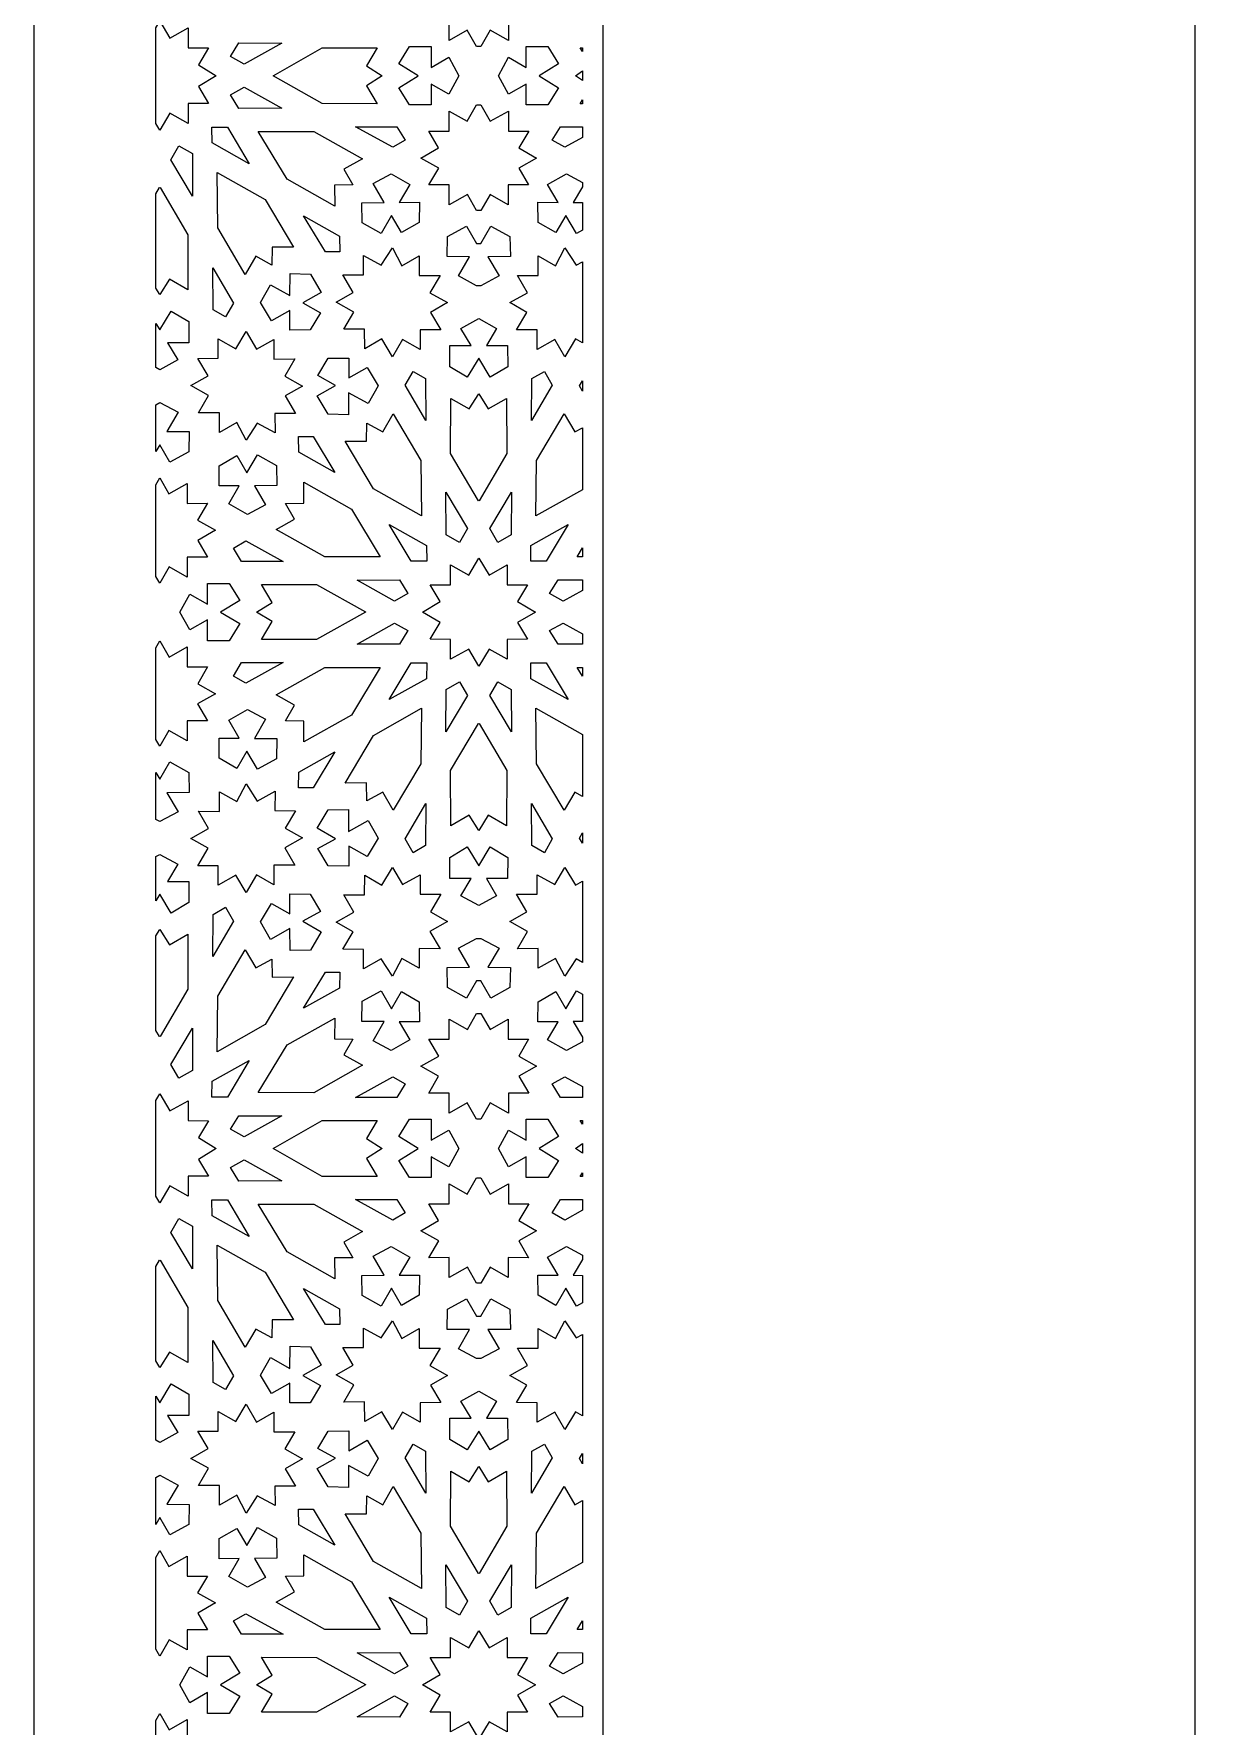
# Model space of a CAD drawing. Extents: x -345 to 345, y -870 to 870.
# Drawn here: x -345 to -56.7, y -454.1 to -37.6 of the extents above; entities that cross this region are included whole.
import ezdxf

# ---------------------------------------------------------------- set-up
doc = ezdxf.new("R2010")
doc.units = 0
doc.layers.add('LAYER_1', color=18, linetype='CONTINUOUS')
doc.layers.add('LAYER_2', color=4, linetype='CONTINUOUS')

msp = doc.modelspace()

# ---------------------------------------------------------------- linework, layer by layer
at = {"layer": 'LAYER_1'}
for points in [[(-345, -870), (345, -870), (345, 870), (-345, 870)], [(-311.51, -38.63), (-307.04, -36.11), (-307.05, -41.02), (-302.04, -41.02), (-304.49, -45.16), (-300.15, -47.86), (-304.49, -50.55), (-302.04, -54.69), (-307.05, -54.7), (-307.04, -59.6), (-311.51, -57.09), (-314.01, -61.28), (-315, -59.63), (-315, -47.86), (-315, -36.08), (-314.01, -34.43)], [(-284, -39.86), (-293.25, -45.02), (-296.57, -43.15), (-294.53, -39.79)], [(-263.11, -45.4), (-259.3, -47.86), (-263.11, -50.31), (-260.48, -54.76), (-274.02, -54.73), (-286.13, -47.86), (-274.02, -40.98), (-260.48, -40.96)], [(-247.19, -40.69), (-247.18, -45.81), (-242.87, -43.33), (-240.41, -47.86), (-242.87, -52.39), (-247.18, -49.9), (-247.19, -55.02), (-252.53, -55.03), (-255.15, -50.8), (-250.42, -47.86), (-255.15, -44.91), (-252.53, -40.69)], [(-215.89, -44.91), (-220.61, -47.86), (-215.89, -50.8), (-218.5, -55.03), (-223.84, -55.02), (-223.85, -49.9), (-228.16, -52.39), (-230.62, -47.86), (-228.16, -43.33), (-223.85, -45.81), (-223.84, -40.69), (-218.5, -40.69)], [(-210, -40.96), (-210, -41.89), (-210.55, -40.96)], [(-210, -47.86), (-210, -49.06), (-211.73, -47.86), (-210, -46.66)], [(-284, -55.85), (-294.53, -55.92), (-296.57, -52.56), (-293.25, -50.69)], [(-210, -54.75), (-210.55, -54.76), (-210, -53.82)], [(-234.98, -55.06), (-232.67, -59.08), (-228.21, -56.56), (-228.22, -61.47), (-223.21, -61.48), (-225.66, -65.62), (-221.27, -68.12), (-225.67, -70.6), (-223.24, -74.75), (-228.25, -74.73), (-228.27, -79.64), (-232.72, -77.1), (-234.98, -81.03), (-234.98, -81.03), (-235.52, -81.03), (-236.05, -81.03), (-236.06, -81.03), (-238.31, -77.1), (-242.76, -79.64), (-242.78, -74.73), (-247.79, -74.75), (-245.36, -70.6), (-249.76, -68.12), (-245.38, -65.62), (-247.82, -61.48), (-242.82, -61.47), (-242.82, -56.56), (-238.36, -59.08), (-236.06, -55.06), (-236.05, -55.06), (-235.52, -55.06), (-234.98, -55.06)], [(-297.36, -60.51), (-291.97, -69.51), (-301.13, -64.41), (-301.19, -60.5)], [(-264.13, -68.33), (-268.68, -70.89), (-266.49, -74.74), (-270.98, -74.82), (-270.95, -79.96), (-282.69, -73.34), (-289.78, -61.6), (-276.1, -61.58)], [(-253.61, -63.75), (-256.69, -65.48), (-265.86, -60.42), (-255.64, -60.4)], [(-210, -60.41), (-210, -63.08), (-214.34, -65.48), (-217.42, -63.75), (-215.39, -60.4)], [(-305.99, -67.02), (-305.95, -77.47), (-311.25, -68.54), (-309.29, -65.12)], [(-288.06, -78.34), (-281.13, -90.06), (-286.38, -90.04), (-286.44, -94.45), (-290.38, -92.31), (-292.97, -96.78), (-299.76, -85.3), (-299.92, -71.66)], [(-252.48, -74.61), (-255.09, -79.05), (-250.09, -79.01), (-250.14, -83.96), (-254.48, -86.48), (-256.95, -82.23), (-259.56, -86.67), (-264.19, -84.07), (-264.32, -79.12), (-258.79, -79.08), (-261.53, -74.37), (-257.1, -72)], [(-210, -74.11), (-210, -75.23), (-212.24, -79.08), (-210, -79.1), (-210, -85.84), (-211.47, -86.67), (-214.08, -82.23), (-216.56, -86.48), (-220.89, -83.96), (-220.94, -79.01), (-215.94, -79.05), (-218.55, -74.61), (-213.93, -72)], [(-307.1, -87.02), (-307.12, -100.56), (-311.64, -97.96), (-314.01, -101.74), (-315, -100.17), (-315, -76.92), (-314.11, -75.4), (-314.01, -75.46), (-313.92, -75.4)], [(-269.74, -87.34), (-269.68, -91.23), (-273.24, -91.22), (-278.61, -82.35)], [(-227.87, -87.45), (-227.73, -92.39), (-233.26, -92.45), (-230.5, -97.15), (-234.98, -99.54), (-234.98, -99.54), (-235.52, -99.54), (-236.05, -99.54), (-236.06, -99.54), (-240.53, -97.15), (-237.78, -92.45), (-243.3, -92.39), (-243.16, -87.45), (-238.52, -84.87), (-236.06, -89.14), (-236.05, -89.14), (-235.52, -89.14), (-234.98, -89.14), (-234.98, -89.14), (-232.51, -84.87)], [(-254.44, -94.63), (-250.18, -92.2), (-250.17, -97.03), (-245.02, -97.01), (-247.51, -101.27), (-243.16, -103.71), (-247.38, -106.12), (-244.83, -110.42), (-249.91, -110.44), (-249.9, -115.23), (-254.24, -112.78), (-256.74, -117.03), (-259.32, -112.66), (-263.58, -115.1), (-263.59, -110.26), (-268.74, -110.28), (-266.25, -106.02), (-270.6, -103.59), (-266.38, -101.18), (-268.92, -96.87), (-263.85, -96.86), (-263.86, -92.07), (-259.52, -94.52), (-256.74, -90.26)], [(-211.51, -94.52), (-210, -93.66), (-210, -113.64), (-211.71, -112.66), (-214.3, -117.03), (-216.79, -112.78), (-221.13, -115.23), (-221.12, -110.44), (-226.2, -110.42), (-223.65, -106.12), (-227.87, -103.71), (-223.53, -101.27), (-226.01, -97.01), (-220.86, -97.03), (-220.85, -92.2), (-216.59, -94.63), (-214.29, -90.26)], [(-295.88, -103.83), (-297.83, -107.22), (-300.9, -105.46), (-300.98, -95.13)], [(-276.92, -96.67), (-274.25, -101.2), (-278.77, -103.77), (-274.42, -106.18), (-276.98, -110.44), (-282.03, -110.5), (-282.01, -105.61), (-286.52, -108.17), (-289.21, -103.65), (-286.8, -99.31), (-281.99, -101.98), (-281.96, -96.56)], [(-306.87, -108.35), (-306.89, -113.58), (-312.11, -113.58), (-309.59, -117.81), (-314.01, -120.23), (-315, -119.69), (-315, -108.82), (-314.01, -110.44), (-311.17, -105.77)], [(-231.11, -110.05), (-233.63, -114.28), (-228.41, -114.27), (-228.39, -119.5), (-232.69, -122.08), (-235.52, -117.41), (-238.34, -122.08), (-242.64, -119.5), (-242.63, -114.27), (-237.4, -114.28), (-239.92, -110.05), (-235.52, -107.63)], [(-290.19, -115.19), (-285.93, -112.76), (-285.93, -117.59), (-280.77, -117.57), (-283.26, -121.83), (-278.92, -124.27), (-283.13, -126.68), (-280.59, -130.98), (-285.66, -131), (-285.65, -135.79), (-290, -133.34), (-292.77, -137.6), (-295.07, -133.22), (-299.33, -135.66), (-299.34, -130.82), (-304.49, -130.84), (-302.01, -126.58), (-306.35, -124.14), (-302.14, -121.74), (-304.68, -117.43), (-299.61, -117.41), (-299.61, -112.63), (-295.27, -115.08), (-292.78, -110.82)], [(-267.51, -122.25), (-262.99, -119.68), (-260.3, -124.2), (-262.72, -128.55), (-267.53, -125.88), (-267.55, -131.29), (-272.6, -131.19), (-275.26, -126.66), (-270.74, -124.09), (-275.09, -121.67), (-272.53, -117.41), (-267.49, -117.35)], [(-248.62, -122.39), (-248.53, -132.73), (-253.63, -124.03), (-251.68, -120.63)], [(-217.4, -124.03), (-222.5, -132.73), (-222.42, -122.39), (-219.35, -120.63)], [(-210, -125.52), (-210.73, -124.2), (-210, -122.98)], [(-309.52, -130.7), (-312.28, -135.4), (-306.75, -135.46), (-306.89, -140.4), (-311.53, -142.99), (-314, -138.71), (-314, -138.71), (-314.01, -138.71), (-314.02, -138.71), (-314.03, -138.71), (-315, -140.39), (-315, -128.83), (-314.03, -128.32), (-314.03, -128.32), (-314.02, -128.32), (-314.02, -128.32), (-314.01, -128.32), (-314.01, -128.32), (-314, -128.32), (-314, -128.32), (-314, -128.32)], [(-233.16, -129.89), (-228.64, -127.3), (-228.62, -140.84), (-235.44, -152.46), (-235.52, -152.4), (-235.59, -152.46), (-242.42, -140.84), (-242.39, -127.3), (-237.87, -129.89), (-235.52, -126.12)], [(-249.75, -142.56), (-249.6, -156.2), (-261.45, -149.51), (-268.38, -137.8), (-263.14, -137.82), (-263.07, -133.41), (-259.14, -135.54), (-256.54, -131.08)], [(-211.89, -135.54), (-210, -134.51), (-210, -149.75), (-221.44, -156.2), (-221.28, -142.56), (-214.49, -131.08)], [(-276.28, -136.63), (-270.91, -145.51), (-279.77, -140.51), (-279.83, -136.62)], [(-285.32, -143.79), (-285.2, -148.73), (-290.73, -148.77), (-287.99, -153.48), (-292.41, -155.86), (-297.03, -153.24), (-294.43, -148.8), (-299.42, -148.84), (-299.38, -143.9), (-295.04, -141.37), (-292.56, -145.63), (-289.96, -141.19)], [(-311.74, -150.75), (-307.29, -148.21), (-307.27, -153.12), (-302.26, -153.1), (-304.69, -157.26), (-300.29, -159.74), (-304.68, -162.24), (-302.23, -166.38), (-307.24, -166.39), (-307.23, -171.29), (-311.69, -168.78), (-314.01, -172.8), (-315, -171.09), (-315, -148.54), (-314.01, -146.83)], [(-266.83, -154.52), (-259.73, -166.25), (-273.41, -166.27), (-285.39, -159.52), (-280.84, -156.97), (-283.03, -153.12), (-278.53, -153.04), (-278.56, -147.9)], [(-238.26, -159.32), (-240.22, -162.73), (-243.53, -160.84), (-243.57, -150.39)], [(-227.5, -160.84), (-230.81, -162.73), (-232.77, -159.32), (-227.46, -150.39)], [(-283.65, -167.44), (-293.87, -167.45), (-295.9, -164.11), (-292.82, -162.38)], [(-248.38, -163.45), (-248.32, -167.36), (-252.16, -167.35), (-257.54, -158.34)], [(-218.88, -167.35), (-222.71, -167.36), (-222.65, -163.45), (-213.49, -158.34)], [(-232.98, -170.77), (-228.52, -168.25), (-228.52, -173.16), (-223.52, -173.17), (-225.96, -177.31), (-221.58, -179.87), (-225.96, -182.44), (-223.52, -186.58), (-228.52, -186.59), (-228.52, -191.5), (-232.98, -188.98), (-235.47, -193.17), (-237.96, -188.98), (-242.43, -191.5), (-242.42, -186.59), (-247.43, -186.58), (-244.98, -182.44), (-249.36, -179.87), (-244.98, -177.31), (-247.43, -173.17), (-242.42, -173.16), (-242.43, -168.25), (-237.96, -170.77), (-235.47, -166.58)], [(-210, -166.25), (-211.3, -166.25), (-210, -164.1)], [(-294.32, -177.06), (-299.1, -179.87), (-294.32, -182.69), (-296.94, -186.92), (-302.28, -186.92), (-302.29, -181.8), (-306.6, -184.28), (-309.08, -179.87), (-306.6, -175.47), (-302.29, -177.95), (-302.28, -172.83), (-296.94, -172.83)], [(-275.45, -173.12), (-263.34, -179.85), (-263.39, -179.87), (-263.34, -179.9), (-275.45, -186.63), (-288.99, -186.65), (-286.36, -182.21), (-290.22, -179.87), (-286.36, -177.54), (-288.99, -173.1)], [(-252.94, -175.3), (-256.24, -177.15), (-265.47, -172.01), (-254.99, -171.94)], [(-210, -171.98), (-210, -174.53), (-214.73, -177.16), (-214.75, -177.15), (-214.77, -177.16), (-218.07, -175.3), (-216, -171.94)], [(-252.94, -184.45), (-254.99, -187.81), (-265.47, -187.74), (-256.24, -182.6)], [(-210, -185.22), (-210, -187.77), (-216, -187.81), (-218.07, -184.45), (-214.77, -182.59), (-214.75, -182.6), (-214.73, -182.59)], [(-311.69, -190.97), (-307.23, -188.46), (-307.24, -193.36), (-302.23, -193.37), (-304.68, -197.51), (-300.29, -200.01), (-304.69, -202.49), (-302.26, -206.65), (-307.27, -206.63), (-307.29, -211.54), (-311.74, -209), (-314.01, -212.92), (-315, -211.21), (-315, -188.66), (-314.01, -186.95)], [(-283.65, -192.31), (-292.82, -197.37), (-295.9, -195.64), (-293.87, -192.3)], [(-259.73, -193.5), (-266.83, -205.23), (-278.56, -211.85), (-278.53, -206.71), (-283.03, -206.63), (-280.84, -202.78), (-285.39, -200.23), (-273.41, -193.48)], [(-248.38, -196.3), (-257.54, -201.4), (-252.16, -192.4), (-248.32, -192.39)], [(-218.88, -192.4), (-213.49, -201.4), (-222.65, -196.3), (-222.71, -192.39)], [(-210, -195.65), (-211.3, -193.5), (-210, -193.5)], [(-238.26, -200.43), (-243.57, -209.36), (-243.53, -198.91), (-240.22, -197.02)], [(-227.5, -198.91), (-227.46, -209.36), (-232.77, -200.43), (-230.81, -197.02)], [(-287.99, -206.27), (-290.73, -210.97), (-285.2, -211.02), (-285.32, -215.96), (-289.96, -218.56), (-292.56, -214.12), (-295.04, -218.38), (-299.38, -215.85), (-299.42, -210.91), (-294.43, -210.95), (-297.03, -206.51), (-292.41, -203.89)], [(-249.75, -217.19), (-256.54, -228.67), (-259.14, -224.21), (-263.07, -226.34), (-263.14, -221.93), (-268.38, -221.95), (-261.45, -210.24), (-249.6, -203.55)], [(-210, -210), (-210, -225.24), (-211.89, -224.21), (-214.49, -228.67), (-221.28, -217.19), (-221.44, -203.55)], [(-228.62, -218.91), (-228.64, -232.45), (-233.16, -229.86), (-235.52, -233.63), (-237.87, -229.86), (-242.39, -232.45), (-242.42, -218.91), (-235.59, -207.29), (-235.52, -207.35), (-235.44, -207.29)], [(-276.28, -223.12), (-279.83, -223.13), (-279.77, -219.24), (-270.91, -214.24)], [(-306.89, -219.34), (-306.75, -224.29), (-312.28, -224.35), (-309.52, -229.05), (-314, -231.43), (-314, -231.43), (-314, -231.43), (-314.01, -231.43), (-314.01, -231.43), (-314.02, -231.43), (-314.02, -231.43), (-314.03, -231.43), (-314.03, -231.43), (-315, -230.92), (-315, -219.36), (-314.03, -221.04), (-314.02, -221.04), (-314.01, -221.04), (-314, -221.04), (-314, -221.04), (-311.53, -216.76)], [(-290, -226.41), (-285.65, -223.96), (-285.66, -228.75), (-280.59, -228.77), (-283.13, -233.07), (-278.92, -235.48), (-283.26, -237.92), (-280.77, -242.18), (-285.93, -242.16), (-285.93, -246.99), (-290.19, -244.56), (-292.78, -248.93), (-295.27, -244.67), (-299.61, -247.12), (-299.61, -242.34), (-304.68, -242.32), (-302.14, -238.01), (-306.35, -235.61), (-302.01, -233.17), (-304.49, -228.91), (-299.34, -228.93), (-299.33, -224.09), (-295.07, -226.53), (-292.77, -222.15)], [(-267.53, -233.87), (-262.72, -231.2), (-260.3, -235.55), (-262.99, -240.07), (-267.51, -237.5), (-267.49, -242.4), (-272.53, -242.34), (-275.09, -238.08), (-270.74, -235.66), (-275.26, -233.09), (-272.6, -228.56), (-267.55, -228.45)], [(-248.62, -237.36), (-251.68, -239.12), (-253.63, -235.72), (-248.53, -227.02)], [(-217.4, -235.72), (-219.35, -239.12), (-222.42, -237.36), (-222.5, -227.02)], [(-210, -236.77), (-210.73, -235.55), (-210, -234.23)], [(-309.59, -241.94), (-312.11, -246.17), (-306.89, -246.16), (-306.87, -251.4), (-311.17, -253.98), (-314.01, -249.3), (-315, -250.93), (-315, -240.06), (-314.01, -239.52)], [(-228.39, -240.25), (-228.41, -245.48), (-233.63, -245.47), (-231.11, -249.7), (-235.52, -252.12), (-239.92, -249.7), (-237.4, -245.47), (-242.63, -245.48), (-242.64, -240.25), (-238.34, -237.67), (-235.52, -242.34), (-232.69, -237.67)], [(-254.24, -246.97), (-249.9, -244.52), (-249.91, -249.31), (-244.83, -249.33), (-247.38, -253.63), (-243.16, -256.04), (-247.51, -258.48), (-245.02, -262.74), (-250.17, -262.72), (-250.18, -267.55), (-254.44, -265.12), (-256.74, -269.49), (-259.52, -265.23), (-263.86, -267.68), (-263.85, -262.89), (-268.92, -262.88), (-266.38, -258.57), (-270.6, -256.16), (-266.25, -253.73), (-268.74, -249.47), (-263.59, -249.49), (-263.58, -244.65), (-259.32, -247.08), (-256.74, -242.72)], [(-211.71, -247.08), (-210, -246.11), (-210, -266.09), (-211.51, -265.23), (-214.29, -269.49), (-216.59, -265.12), (-220.85, -267.55), (-220.86, -262.72), (-226.01, -262.74), (-223.53, -258.48), (-227.87, -256.04), (-223.65, -253.63), (-226.2, -249.33), (-221.12, -249.31), (-221.13, -244.52), (-216.79, -246.97), (-214.3, -242.72)], [(-276.98, -249.31), (-274.42, -253.57), (-278.77, -255.98), (-274.25, -258.55), (-276.92, -263.08), (-281.96, -263.19), (-281.99, -257.77), (-286.8, -260.44), (-289.21, -256.1), (-286.52, -251.58), (-282.01, -254.14), (-282.03, -249.24)], [(-295.88, -255.92), (-300.98, -264.62), (-300.9, -254.29), (-297.83, -252.53)], [(-311.64, -261.79), (-307.12, -259.19), (-307.1, -272.73), (-313.92, -284.35), (-314.01, -284.29), (-314.11, -284.35), (-315, -282.83), (-315, -259.58), (-314.01, -258.01)], [(-230.5, -262.6), (-233.26, -267.29), (-227.73, -267.36), (-227.87, -272.3), (-232.51, -274.88), (-234.98, -270.61), (-234.98, -270.61), (-235.52, -270.61), (-236.05, -270.61), (-236.06, -270.61), (-238.52, -274.88), (-243.16, -272.3), (-243.3, -267.36), (-237.78, -267.29), (-240.53, -262.6), (-236.06, -260.21), (-236.05, -260.21), (-235.52, -260.21), (-234.98, -260.21), (-234.98, -260.21)], [(-290.38, -267.44), (-286.44, -265.3), (-286.38, -269.71), (-281.13, -269.69), (-288.06, -281.41), (-299.92, -288.09), (-299.76, -274.45), (-292.97, -262.97)], [(-269.74, -272.41), (-278.61, -277.4), (-273.24, -268.53), (-269.68, -268.52)], [(-256.95, -277.52), (-254.48, -273.27), (-250.14, -275.79), (-250.09, -280.74), (-255.09, -280.7), (-252.48, -285.13), (-257.1, -287.75), (-261.53, -285.37), (-258.79, -280.67), (-264.32, -280.63), (-264.19, -275.68), (-259.56, -273.08)], [(-210, -273.91), (-210, -280.65), (-212.24, -280.67), (-210, -284.52), (-210, -285.64), (-213.93, -287.75), (-218.55, -285.13), (-215.94, -280.7), (-220.94, -280.74), (-220.89, -275.79), (-216.56, -273.27), (-214.08, -277.52), (-211.47, -273.08)], [(-232.72, -282.65), (-228.27, -280.11), (-228.25, -285.02), (-223.24, -285), (-225.67, -289.15), (-221.27, -291.63), (-225.66, -294.13), (-223.21, -298.27), (-228.22, -298.28), (-228.21, -303.19), (-232.67, -300.67), (-234.98, -304.69), (-234.98, -304.69), (-235.52, -304.69), (-236.05, -304.69), (-236.06, -304.69), (-238.36, -300.67), (-242.82, -303.19), (-242.82, -298.28), (-247.82, -298.27), (-245.38, -294.13), (-249.76, -291.63), (-245.36, -289.15), (-247.79, -285), (-242.78, -285.02), (-242.76, -280.11), (-238.31, -282.65), (-236.06, -278.72), (-236.05, -278.72), (-235.52, -278.72), (-234.98, -278.72), (-234.98, -278.72)], [(-305.99, -292.73), (-309.29, -294.63), (-311.25, -291.21), (-305.95, -282.28)], [(-270.98, -284.93), (-266.49, -285.01), (-268.68, -288.86), (-264.13, -291.42), (-276.1, -298.17), (-289.78, -298.15), (-282.69, -286.41), (-270.95, -279.79)], [(-297.36, -299.24), (-301.19, -299.25), (-301.13, -295.34), (-291.97, -290.24)], [(-253.61, -296), (-255.64, -299.34), (-265.86, -299.33), (-256.69, -294.27)], [(-210, -296.67), (-210, -299.34), (-215.39, -299.34), (-217.42, -296), (-214.34, -294.27)], [(-311.51, -302.66), (-307.04, -300.15), (-307.05, -305.05), (-302.04, -305.06), (-304.49, -309.2), (-300.15, -311.89), (-304.49, -314.59), (-302.04, -318.73), (-307.05, -318.73), (-307.04, -323.64), (-311.51, -321.12), (-314.01, -325.32), (-315, -323.67), (-315, -311.89), (-315, -300.12), (-314.01, -298.47)], [(-284, -303.9), (-293.25, -309.06), (-296.57, -307.19), (-294.53, -303.83)], [(-263.11, -309.44), (-259.3, -311.89), (-263.11, -314.35), (-260.48, -318.79), (-274.02, -318.77), (-286.13, -311.89), (-274.02, -305.02), (-260.48, -304.99)], [(-247.19, -304.73), (-247.18, -309.85), (-242.87, -307.36), (-240.41, -311.89), (-242.87, -316.42), (-247.18, -313.94), (-247.19, -319.06), (-252.53, -319.06), (-255.15, -314.83), (-250.42, -311.89), (-255.15, -308.95), (-252.53, -304.72)], [(-215.89, -308.95), (-220.61, -311.89), (-215.89, -314.83), (-218.5, -319.06), (-223.84, -319.06), (-223.85, -313.94), (-228.16, -316.42), (-230.62, -311.89), (-228.16, -307.36), (-223.85, -309.85), (-223.84, -304.73), (-218.5, -304.72)], [(-210, -305), (-210, -305.93), (-210.55, -304.99)], [(-210, -311.89), (-210, -313.09), (-211.73, -311.89), (-210, -310.69)], [(-284, -319.89), (-294.53, -319.96), (-296.57, -316.59), (-293.25, -314.73)], [(-234.98, -319.1), (-232.67, -323.12), (-228.21, -320.6), (-228.22, -325.51), (-223.21, -325.51), (-225.66, -329.65), (-221.27, -332.16), (-225.67, -334.64), (-223.24, -338.79), (-228.25, -338.77), (-228.27, -343.68), (-232.72, -341.14), (-234.98, -345.07), (-234.98, -345.06), (-235.52, -345.07), (-236.05, -345.06), (-236.06, -345.07), (-238.31, -341.14), (-242.76, -343.68), (-242.78, -338.77), (-247.79, -338.79), (-245.36, -334.64), (-249.76, -332.16), (-245.38, -329.65), (-247.82, -325.51), (-242.82, -325.51), (-242.82, -320.6), (-238.36, -323.12), (-236.06, -319.1), (-236.05, -319.09), (-235.52, -319.1), (-234.98, -319.09)], [(-210, -318.79), (-210.55, -318.79), (-210, -317.86)], [(-297.36, -324.54), (-291.97, -333.55), (-301.13, -328.45), (-301.19, -324.53)], [(-253.61, -327.78), (-256.69, -329.51), (-265.86, -324.46), (-255.64, -324.44)], [(-210, -324.45), (-210, -327.12), (-214.34, -329.51), (-217.42, -327.78), (-215.39, -324.44)], [(-264.13, -332.37), (-268.68, -334.93), (-266.49, -338.78), (-270.98, -338.86), (-270.95, -343.99), (-282.69, -337.38), (-289.78, -325.64), (-276.1, -325.62)], [(-305.99, -331.06), (-305.95, -341.51), (-311.25, -332.57), (-309.29, -329.16)], [(-288.06, -342.38), (-281.13, -354.09), (-286.38, -354.08), (-286.44, -358.49), (-290.38, -356.35), (-292.97, -360.82), (-299.76, -349.33), (-299.92, -335.69)], [(-252.48, -338.65), (-255.09, -343.09), (-250.09, -343.05), (-250.14, -348), (-254.48, -350.52), (-256.95, -346.27), (-259.56, -350.7), (-264.19, -348.1), (-264.32, -343.16), (-258.79, -343.12), (-261.53, -338.41), (-257.1, -336.03)], [(-210, -338.15), (-210, -339.26), (-212.24, -343.12), (-210, -343.14), (-210, -349.88), (-211.47, -350.7), (-214.08, -346.27), (-216.56, -350.52), (-220.89, -348), (-220.94, -343.05), (-215.94, -343.09), (-218.55, -338.65), (-213.93, -336.03)], [(-307.1, -351.06), (-307.12, -364.6), (-311.64, -362), (-314.01, -365.78), (-315, -364.2), (-315, -340.96), (-314.11, -339.43), (-314.01, -339.5), (-313.92, -339.43)], [(-269.74, -351.38), (-269.68, -355.27), (-273.24, -355.26), (-278.61, -346.38)], [(-227.87, -351.49), (-227.73, -356.43), (-233.26, -356.49), (-230.5, -361.19), (-234.98, -363.58), (-234.98, -363.58), (-235.52, -363.58), (-236.05, -363.58), (-236.06, -363.58), (-240.53, -361.19), (-237.78, -356.49), (-243.3, -356.43), (-243.16, -351.49), (-238.52, -348.9), (-236.06, -353.18), (-236.05, -353.18), (-235.52, -353.18), (-234.98, -353.18), (-234.98, -353.18), (-232.51, -348.9)], [(-254.44, -358.67), (-250.18, -356.24), (-250.17, -361.07), (-245.02, -361.05), (-247.51, -365.31), (-243.16, -367.75), (-247.38, -370.16), (-244.83, -374.46), (-249.91, -374.48), (-249.9, -379.26), (-254.24, -376.82), (-256.74, -381.07), (-259.32, -376.7), (-263.58, -379.13), (-263.59, -374.3), (-268.74, -374.32), (-266.25, -370.06), (-270.6, -367.62), (-266.38, -365.21), (-268.92, -360.91), (-263.85, -360.89), (-263.86, -356.11), (-259.52, -358.55), (-256.74, -354.29)], [(-211.51, -358.55), (-210, -357.7), (-210, -377.68), (-211.71, -376.7), (-214.3, -381.07), (-216.79, -376.82), (-221.13, -379.26), (-221.12, -374.48), (-226.2, -374.46), (-223.65, -370.16), (-227.87, -367.75), (-223.53, -365.31), (-226.01, -361.05), (-220.86, -361.07), (-220.85, -356.24), (-216.59, -358.67), (-214.29, -354.29)], [(-295.88, -367.86), (-297.83, -371.26), (-300.9, -369.5), (-300.98, -359.17)], [(-276.92, -360.71), (-274.25, -365.24), (-278.77, -367.8), (-274.42, -370.22), (-276.98, -374.48), (-282.03, -374.54), (-282.01, -369.64), (-286.52, -372.21), (-289.21, -367.69), (-286.8, -363.35), (-281.99, -366.02), (-281.96, -360.6)], [(-306.87, -372.39), (-306.89, -377.62), (-312.11, -377.61), (-309.59, -381.84), (-314.01, -384.26), (-315, -383.72), (-315, -372.86), (-314.01, -374.48), (-311.17, -369.81)], [(-290.19, -379.23), (-285.93, -376.8), (-285.93, -381.63), (-280.77, -381.61), (-283.26, -385.87), (-278.92, -388.31), (-283.13, -390.72), (-280.59, -395.02), (-285.66, -395.04), (-285.65, -399.82), (-290, -397.37), (-292.77, -401.64), (-295.07, -397.26), (-299.33, -399.69), (-299.34, -394.86), (-304.49, -394.88), (-302.01, -390.62), (-306.35, -388.18), (-302.14, -385.77), (-304.68, -381.47), (-299.61, -381.45), (-299.61, -376.67), (-295.27, -379.11), (-292.78, -374.86)], [(-231.11, -374.09), (-233.63, -378.32), (-228.41, -378.31), (-228.39, -383.54), (-232.69, -386.12), (-235.52, -381.45), (-238.34, -386.12), (-242.64, -383.54), (-242.63, -378.31), (-237.4, -378.32), (-239.92, -374.09), (-235.52, -371.67)], [(-267.51, -386.29), (-262.99, -383.72), (-260.3, -388.24), (-262.72, -392.58), (-267.53, -389.91), (-267.55, -395.33), (-272.6, -395.22), (-275.26, -390.69), (-270.74, -388.12), (-275.09, -385.71), (-272.53, -381.45), (-267.49, -381.39)], [(-248.62, -386.43), (-248.53, -396.76), (-253.63, -388.07), (-251.68, -384.67)], [(-217.4, -388.07), (-222.5, -396.76), (-222.42, -386.43), (-219.35, -384.67)], [(-210, -389.55), (-210.73, -388.24), (-210, -387.01)], [(-233.16, -393.93), (-228.64, -391.33), (-228.62, -404.87), (-235.44, -416.5), (-235.52, -416.43), (-235.59, -416.5), (-242.42, -404.87), (-242.39, -391.33), (-237.87, -393.93), (-235.52, -390.15)], [(-309.52, -394.74), (-312.28, -399.44), (-306.75, -399.5), (-306.89, -404.44), (-311.53, -407.03), (-314, -402.75), (-314, -402.75), (-314.01, -402.75), (-314.02, -402.75), (-314.03, -402.75), (-315, -404.43), (-315, -392.87), (-314.03, -392.35), (-314.03, -392.35), (-314.02, -392.35), (-314.02, -392.35), (-314.01, -392.35), (-314.01, -392.35), (-314, -392.35), (-314, -392.35), (-314, -392.35)], [(-249.75, -406.6), (-249.6, -420.24), (-261.45, -413.55), (-268.38, -401.84), (-263.14, -401.85), (-263.07, -397.44), (-259.14, -399.58), (-256.54, -395.11)], [(-211.89, -399.58), (-210, -398.55), (-210, -413.79), (-221.44, -420.24), (-221.28, -406.6), (-214.49, -395.11)], [(-276.28, -400.67), (-270.91, -409.55), (-279.77, -404.55), (-279.83, -400.66)], [(-285.32, -407.82), (-285.2, -412.77), (-290.73, -412.81), (-287.99, -417.52), (-292.41, -419.9), (-297.03, -417.28), (-294.43, -412.84), (-299.42, -412.88), (-299.38, -407.93), (-295.04, -405.41), (-292.56, -409.66), (-289.96, -405.22)], [(-311.74, -414.79), (-307.29, -412.25), (-307.27, -417.16), (-302.26, -417.14), (-304.69, -421.29), (-300.29, -423.77), (-304.68, -426.28), (-302.23, -430.42), (-307.24, -430.42), (-307.23, -435.33), (-311.69, -432.81), (-314.01, -436.83), (-315, -435.12), (-315, -412.57), (-314.01, -410.87)], [(-266.83, -418.55), (-259.73, -430.29), (-273.41, -430.31), (-285.39, -423.56), (-280.84, -421), (-283.03, -417.15), (-278.53, -417.07), (-278.56, -411.94)], [(-238.26, -423.35), (-240.22, -426.77), (-243.53, -424.87), (-243.57, -414.42)], [(-227.5, -424.87), (-230.81, -426.77), (-232.77, -423.35), (-227.46, -414.42)], [(-248.38, -427.48), (-248.32, -431.4), (-252.16, -431.39), (-257.54, -422.38)], [(-218.88, -431.39), (-222.71, -431.4), (-222.65, -427.48), (-213.49, -422.38)], [(-283.65, -431.47), (-293.87, -431.49), (-295.9, -428.15), (-292.82, -426.42)], [(-210, -430.29), (-211.3, -430.29), (-210, -428.14)], [(-232.98, -434.81), (-228.52, -432.29), (-228.52, -437.2), (-223.52, -437.2), (-225.96, -441.34), (-221.58, -443.91), (-225.96, -446.48), (-223.52, -450.62), (-228.52, -450.63), (-228.52, -455.53), (-232.98, -453.02), (-235.47, -457.21), (-237.96, -453.02), (-242.43, -455.53), (-242.42, -450.63), (-247.43, -450.62), (-244.98, -446.48), (-249.36, -443.91), (-244.98, -441.34), (-247.43, -437.2), (-242.42, -437.2), (-242.43, -432.29), (-237.96, -434.81), (-235.47, -430.61)], [(-294.32, -441.09), (-299.1, -443.91), (-294.32, -446.73), (-296.94, -450.96), (-302.28, -450.95), (-302.29, -445.83), (-306.6, -448.32), (-309.08, -443.91), (-306.6, -439.51), (-302.29, -441.99), (-302.28, -436.87), (-296.94, -436.87)], [(-275.45, -437.16), (-263.34, -443.88), (-263.39, -443.91), (-263.34, -443.94), (-275.45, -450.66), (-288.99, -450.69), (-286.36, -446.24), (-290.22, -443.91), (-286.36, -441.58), (-288.99, -437.14)], [(-252.94, -439.33), (-256.24, -441.19), (-265.47, -436.04), (-254.99, -435.97)], [(-210, -436.01), (-210, -438.56), (-214.73, -441.2), (-214.75, -441.19), (-214.77, -441.2), (-218.07, -439.33), (-216, -435.97)], [(-252.94, -448.49), (-254.99, -451.85), (-265.47, -451.78), (-256.24, -446.64)], [(-210, -449.26), (-210, -451.81), (-216, -451.85), (-218.07, -448.49), (-214.77, -446.62), (-214.75, -446.64), (-214.73, -446.62)], [(-311.69, -455.01), (-307.23, -452.49), (-307.24, -457.4), (-302.23, -457.41), (-304.68, -461.55), (-300.29, -464.05), (-304.69, -466.53), (-302.26, -470.68), (-307.27, -470.66), (-307.29, -475.57), (-311.74, -473.03), (-314.01, -476.95), (-315, -475.25), (-315, -452.7), (-314.01, -450.99)]]:
    msp.add_lwpolyline(points, close=True, dxfattribs=at)
msp.add_lwpolyline([(-228.22, -34.24), (-228.21, -39.15), (-232.67, -36.63), (-234.98, -40.65), (-234.98, -40.66), (-235.52, -40.65), (-236.05, -40.66), (-236.06, -40.65), (-238.36, -36.63), (-242.82, -39.15), (-242.82, -34.24)], dxfattribs=at)
at = {"layer": 'LAYER_2'}
msp.add_lwpolyline([(-205, 614.71), (-205, -840), (-59.17, -840), (-59.17, 614.71)], dxfattribs=at)

doc.saveas('drawing.dxf')
